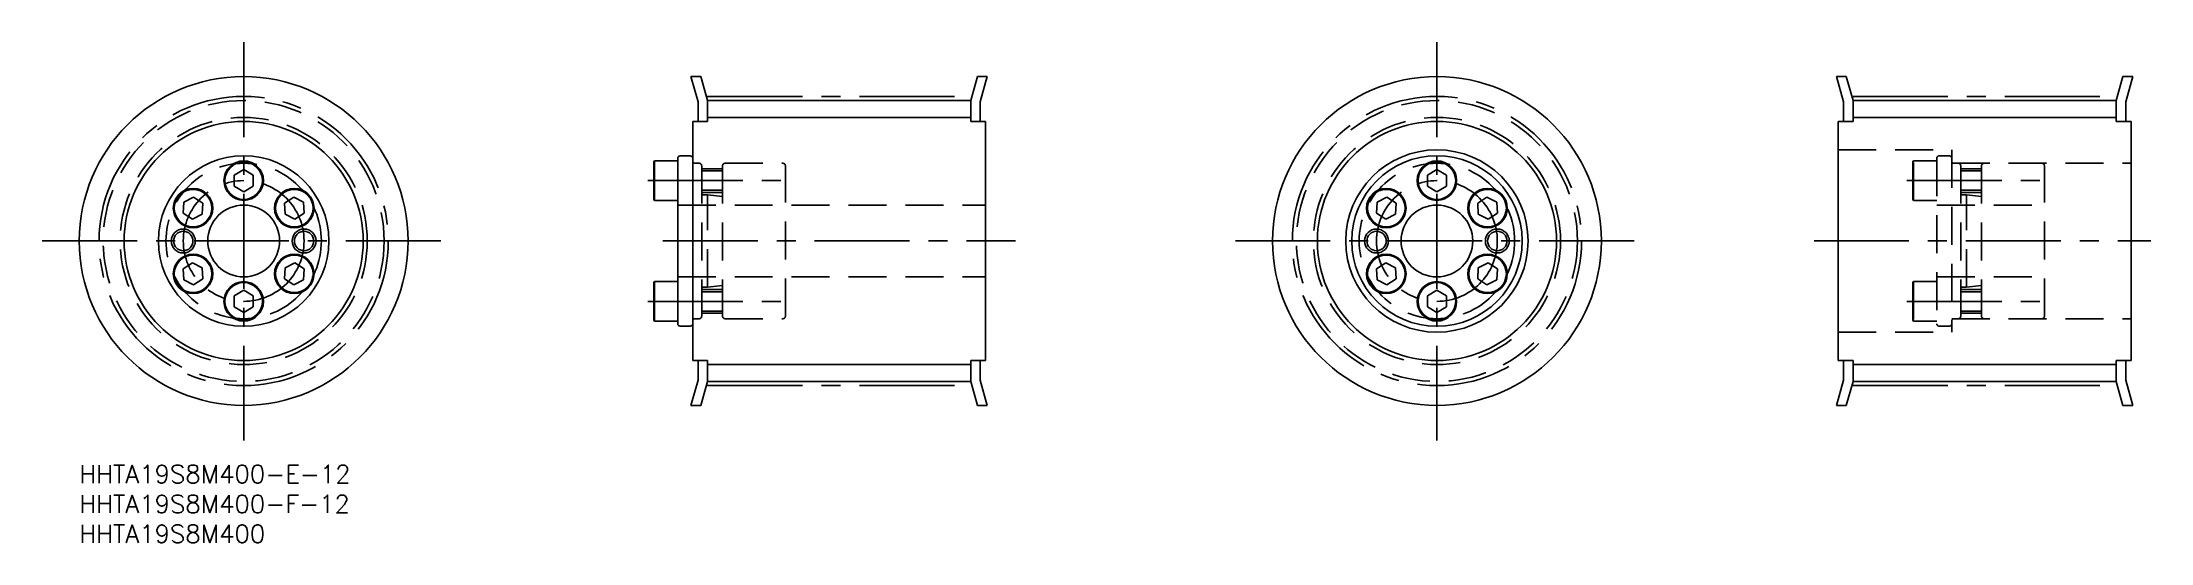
# Model space of a CAD drawing. Extents: x -6 to 347, y -13 to 71.
import ezdxf

# ---------------------------------------------------------------- set-up
doc = ezdxf.new("R2010")
doc.units = 0
doc.header["$LTSCALE"] = 0.5
doc.linetypes.add('CENTER', pattern=[50.8, 31.75, -6.35, 6.35, -6.35])
doc.linetypes.add('DASHED', pattern=[19.05, 12.7, -6.35])
for name, color, linetype in [('MSM_CENTER', 1, 'CENTER'), ('MSM_CONTINUOUS', 7, 'CONTINUOUS'), ('MSM_DASHED', 4, 'DASHED'), ('MSM_NARROW', 5, 'CONTINUOUS'), ('MSM_PART_NUMBER', 7, 'CONTINUOUS')]:
    doc.layers.add(name, color=color, linetype=linetype)
doc.styles.get("Standard").update_dxf_attribs({"font": 'txt.shx', "height": 3, "bigfont": 'bigfont.shx'})

# ---------------------------------------------------------------- blocks, each defined once
blk = doc.blocks.new('*U2')
at = {"layer": 'MSM_PART_NUMBER'}
blk.add_text('HHTA19S8M400-E-12', height=3, dxfattribs=at).set_placement((0, -3))
blk = doc.blocks.new('*U3')
at = {"layer": 'MSM_PART_NUMBER'}
blk.add_text('HHTA19S8M400-F-12', height=3, dxfattribs=at).set_placement((0, -8))
blk = doc.blocks.new('*U4')
at = {"layer": 'MSM_PART_NUMBER'}
blk.add_text('HHTA19S8M400', height=3, dxfattribs=at).set_placement((0, -13))

msp = doc.modelspace()

# ---------------------------------------------------------------- linework, layer by layer
at = {"layer": 'MSM_CENTER'}
for p, q in [((27.5, 70.77), (27.5, 4.11)), ((227.1, 70.77), (227.1, 4.11)), ((105.11, 61.69), (149.11, 61.69)), ((296.71, 61.69), (340.71, 61.69)), ((95.11, 47.6), (119.11, 47.6)), ((305.71, 47.6), (329.71, 47.6)), ((-6.21, 37.5), (60.65, 37.5)), ((97.61, 37.5), (156.61, 37.5)), ((193.39, 37.5), (260.25, 37.5)), ((290.18, 37.5), (346.52, 37.5)), ((95.11, 27.4), (119.11, 27.4)), ((305.71, 27.4), (329.71, 27.4)), ((105.11, 13.31), (149.11, 13.31)), ((296.71, 13.31), (340.71, 13.31))]:
    msp.add_line(p, q, dxfattribs=at)
for centre, radius in [((27.5, 37.5), 24.19), ((227.1, 37.5), 24.19), ((27.5, 37.5), 10.1), ((227.1, 37.5), 10.1)]:
    msp.add_circle(centre, radius, dxfattribs=at)
at = {"layer": 'MSM_CONTINUOUS'}
for p, q in [((103.51, 60.79), (102.32, 65)), ((102.32, 65), (103.98, 65)), ((105.11, 61), (103.98, 65)), ((149.11, 61), (150.24, 65)), ((151.89, 65), (150.24, 65)), ((150.71, 60.79), (151.89, 65)), ((295.11, 60.79), (293.92, 65)), ((293.92, 65), (295.58, 65)), ((296.71, 61), (295.58, 65)), ((340.71, 61), (341.84, 65)), ((343.5, 65), (341.84, 65)), ((342.31, 60.79), (343.5, 65)), ((103.51, 60.79), (103.51, 57.5)), ((105.11, 61), (149.11, 61)), ((105.11, 61), (105.11, 57.5)), ((149.11, 61), (149.11, 57.5)), ((150.71, 60.79), (150.71, 57.5)), ((295.11, 60.79), (295.11, 57.5)), ((296.71, 61), (340.71, 61)), ((296.71, 61), (296.71, 57.5)), ((340.71, 61), (340.71, 57.5)), ((342.31, 60.79), (342.31, 57.5)), ((102.61, 57.5), (102.61, 17.5)), ((102.61, 57.5), (105.11, 57.5)), ((151.61, 57.5), (149.11, 57.5)), ((151.61, 57.5), (151.61, 17.5)), ((294.21, 57.5), (294.21, 17.5)), ((294.21, 57.5), (296.71, 57.5)), ((343.21, 57.5), (340.71, 57.5)), ((343.21, 57.5), (343.21, 17.5)), ((27.5, 49.45), (25.9, 48.52)), ((29.1, 48.52), (27.5, 49.45)), ((96.11, 50.74), (96.2, 50.9)), ((96.11, 44.46), (96.11, 50.74)), ((96.2, 44.3), (96.2, 50.9)), ((96.2, 50.9), (100.11, 50.9)), ((100.11, 51.35), (100.11, 23.65)), ((100.51, 51.75), (102.21, 51.75)), ((227.1, 49.45), (225.5, 48.52)), ((228.7, 48.52), (227.1, 49.45)), ((25.9, 48.52), (25.9, 46.68)), ((25.9, 46.68), (27.5, 45.75)), ((27.5, 45.75), (29.1, 46.68)), ((28.3, 48.99), (28.3, 48.99)), ((28.7, 48.75), (28.7, 48.75)), ((29.1, 46.68), (29.1, 48.52)), ((225.5, 48.52), (225.5, 46.68)), ((225.5, 46.68), (227.1, 45.75)), ((227.1, 45.75), (228.7, 46.68)), ((227.9, 48.99), (227.9, 48.99)), ((228.3, 48.75), (228.3, 48.75)), ((228.7, 46.68), (228.7, 48.52)), ((17.48, 44.01), (17.38, 42.16)), ((19.13, 44.85), (17.48, 44.01)), ((20.68, 43.84), (19.13, 44.85)), ((20.58, 41.99), (20.68, 43.84)), ((34.32, 43.84), (35.87, 44.85)), ((34.42, 41.99), (34.32, 43.84)), ((35.87, 44.85), (37.52, 44.01)), ((37.52, 44.01), (37.62, 42.16)), ((96.11, 44.46), (96.2, 44.3)), ((96.2, 44.3), (100.11, 44.3)), ((217.08, 44.01), (216.98, 42.16)), ((218.73, 44.85), (217.08, 44.01)), ((220.28, 43.84), (218.73, 44.85)), ((220.18, 41.99), (220.28, 43.84)), ((233.93, 43.84), (235.47, 44.85)), ((234.02, 41.99), (233.93, 43.84)), ((235.47, 44.85), (237.12, 44.01)), ((237.12, 44.01), (237.22, 42.16)), ((17.38, 42.16), (18.93, 41.16)), ((18.93, 41.16), (20.58, 41.99)), ((36.07, 41.16), (34.42, 41.99)), ((37.62, 42.16), (36.07, 41.16)), ((216.98, 42.16), (218.53, 41.16)), ((218.53, 41.16), (220.18, 41.99)), ((235.67, 41.16), (234.02, 41.99)), ((237.22, 42.16), (235.67, 41.16)), ((18.93, 33.84), (17.38, 32.84)), ((17.38, 32.84), (17.48, 30.99)), ((20.58, 33.01), (18.93, 33.84)), ((20.68, 31.16), (20.58, 33.01)), ((34.32, 31.16), (34.42, 33.01)), ((34.42, 33.01), (36.07, 33.84)), ((36.07, 33.84), (37.62, 32.84)), ((37.62, 32.84), (37.52, 30.99)), ((218.53, 33.84), (216.98, 32.84)), ((216.98, 32.84), (217.08, 30.99)), ((220.18, 33.01), (218.53, 33.84)), ((220.28, 31.16), (220.18, 33.01)), ((233.93, 31.16), (234.02, 33.01)), ((234.02, 33.01), (235.67, 33.84)), ((235.67, 33.84), (237.22, 32.84)), ((237.22, 32.84), (237.12, 30.99)), ((17.48, 30.99), (19.13, 30.15)), ((19.13, 30.15), (20.68, 31.16)), ((27.5, 29.25), (25.9, 28.32)), ((25.9, 28.32), (25.9, 26.48)), ((29.1, 28.32), (27.5, 29.25)), ((29.1, 26.48), (29.1, 28.32)), ((35.87, 30.15), (34.32, 31.16)), ((37.52, 30.99), (35.87, 30.15)), ((96.11, 30.54), (96.2, 30.7)), ((96.11, 30.54), (96.11, 24.26)), ((96.2, 30.7), (96.2, 24.1)), ((96.2, 30.7), (100.11, 30.7)), ((217.08, 30.99), (218.73, 30.15)), ((218.73, 30.15), (220.28, 31.16)), ((227.1, 29.25), (225.5, 28.32)), ((225.5, 28.32), (225.5, 26.48)), ((228.7, 28.32), (227.1, 29.25)), ((228.7, 26.48), (228.7, 28.32)), ((235.47, 30.15), (233.93, 31.16)), ((237.12, 30.99), (235.47, 30.15)), ((25.9, 26.48), (27.5, 25.55)), ((27.5, 25.55), (29.1, 26.48)), ((225.5, 26.48), (227.1, 25.55)), ((227.1, 25.55), (228.7, 26.48)), ((96.11, 24.26), (96.2, 24.1)), ((96.2, 24.1), (100.11, 24.1)), ((100.51, 23.25), (102.21, 23.25)), ((103.51, 14.21), (102.32, 10)), ((102.61, 17.5), (105.11, 17.5)), ((103.51, 14.21), (103.51, 17.5)), ((105.11, 13.99), (105.11, 17.5)), ((149.11, 13.99), (149.11, 17.5)), ((151.61, 17.5), (149.11, 17.5)), ((150.71, 14.21), (150.71, 17.5)), ((150.71, 14.21), (151.89, 10)), ((295.11, 14.21), (293.92, 10)), ((294.21, 17.5), (296.71, 17.5)), ((295.11, 14.21), (295.11, 17.5)), ((296.71, 13.99), (296.71, 17.5)), ((340.71, 13.99), (340.71, 17.5)), ((343.21, 17.5), (340.71, 17.5)), ((342.31, 14.21), (342.31, 17.5)), ((342.31, 14.21), (343.5, 10)), ((105.11, 13.99), (103.98, 10)), ((105.11, 13.99), (149.11, 13.99)), ((149.11, 13.99), (150.24, 10)), ((296.71, 13.99), (295.58, 10)), ((296.71, 13.99), (340.71, 13.99)), ((340.71, 13.99), (341.84, 10)), ((102.32, 10), (103.98, 10)), ((151.89, 10), (150.24, 10)), ((293.92, 10), (295.58, 10)), ((343.5, 10), (341.84, 10))]:
    msp.add_line(p, q, dxfattribs=at)
for centre, radius in [((27.5, 37.5), 27.5), ((227.1, 37.5), 27.5), ((27.5, 37.5), 20), ((227.1, 37.5), 20), ((27.5, 37.5), 14.25), ((27.5, 47.6), 3.3), ((27.5, 47.6), 3.14), ((227.1, 37.5), 15.25), ((227.1, 37.5), 14.25), ((227.1, 47.6), 3.3), ((227.1, 47.6), 3.14), ((19.03, 43), 3.3), ((19.03, 43), 3.14), ((35.97, 43), 3.3), ((35.97, 43), 3.14), ((218.63, 43), 3.3), ((218.63, 43), 3.14), ((235.57, 43), 3.3), ((235.57, 43), 3.14), ((27.5, 37.5), 6), ((227.1, 37.5), 6), ((17.4, 37.5), 1.62), ((37.6, 37.5), 1.62), ((217, 37.5), 1.62), ((237.2, 37.5), 1.62), ((19.03, 32), 3.3), ((35.97, 32), 3.3), ((218.63, 32), 3.3), ((235.57, 32), 3.3), ((19.03, 32), 3.14), ((35.97, 32), 3.14), ((218.63, 32), 3.14), ((235.57, 32), 3.14), ((27.5, 27.4), 3.3), ((27.5, 27.4), 3.14), ((227.1, 27.4), 3.3), ((227.1, 27.4), 3.14)]:
    msp.add_circle(centre, radius, dxfattribs=at)
for centre, start, end in [((100.51, 51.35), 90, 180), ((102.21, 51.35), 0, 90), ((100.51, 23.65), 180, 270), ((102.21, 23.65), 270, 0)]:
    msp.add_arc(centre, 0.4, start, end, dxfattribs=at)
at = {"layer": 'MSM_DASHED'}
for p, q in [((102.61, 37.5), (102.61, 51.35)), ((103.02, 50.5), (103.71, 50.5)), ((104.11, 50.1), (104.11, 24.9)), ((107.61, 49.6), (104.11, 49.6)), ((107.61, 50.1), (107.61, 24.9)), ((108.01, 50.5), (117.71, 50.5)), ((118.11, 24.9), (118.11, 50.1)), ((294.21, 52.75), (313.21, 52.75)), ((306.71, 50.74), (306.8, 50.9)), ((306.71, 44.46), (306.71, 50.74)), ((306.8, 44.3), (306.8, 50.9)), ((306.8, 50.9), (310.71, 50.9)), ((310.71, 51.35), (310.71, 23.65)), ((311.11, 51.75), (312.81, 51.75)), ((313.21, 52.75), (313.21, 22.25)), ((313.21, 50.5), (343.21, 50.5)), ((314.71, 50.1), (314.71, 24.9)), ((318.21, 49.6), (314.71, 49.6)), ((318.21, 50.1), (318.21, 24.9)), ((328.71, 24.9), (328.71, 50.1)), ((107.61, 49.22), (104.11, 49.22)), ((107.61, 45.98), (104.11, 45.98)), ((318.21, 49.22), (314.71, 49.22)), ((318.21, 45.98), (314.71, 45.98)), ((100.11, 43.5), (151.61, 43.5)), ((107.61, 45.6), (104.11, 45.6)), ((104.52, 45.2), (105.11, 45.2)), ((105.11, 29.8), (105.11, 45.2)), ((105.11, 45.2), (107.61, 44.95)), ((306.71, 44.46), (306.8, 44.3)), ((306.8, 44.3), (310.71, 44.3)), ((310.71, 43.5), (328.71, 43.5)), ((318.21, 45.6), (314.71, 45.6)), ((315.12, 45.2), (315.71, 45.2)), ((315.71, 29.8), (315.71, 45.2)), ((315.71, 45.2), (318.21, 44.95)), ((100.11, 31.5), (151.61, 31.5)), ((107.61, 29.4), (104.11, 29.4)), ((107.61, 29.02), (104.11, 29.02)), ((104.52, 29.8), (105.11, 29.8)), ((105.11, 29.8), (107.61, 30.05)), ((306.71, 30.54), (306.8, 30.7)), ((306.71, 30.54), (306.71, 24.26)), ((306.8, 30.7), (306.8, 24.1)), ((306.8, 30.7), (310.71, 30.7)), ((310.71, 31.5), (328.71, 31.5)), ((318.21, 29.4), (314.71, 29.4)), ((318.21, 29.02), (314.71, 29.02)), ((315.12, 29.8), (315.71, 29.8)), ((315.71, 29.8), (318.21, 30.05)), ((107.61, 25.78), (104.11, 25.78)), ((107.61, 25.4), (104.11, 25.4)), ((318.21, 25.78), (314.71, 25.78)), ((318.21, 25.4), (314.71, 25.4)), ((103.02, 24.5), (103.71, 24.5)), ((108.01, 24.5), (117.71, 24.5)), ((294.21, 22.25), (313.21, 22.25)), ((306.71, 24.26), (306.8, 24.1)), ((306.8, 24.1), (310.71, 24.1)), ((311.11, 23.25), (312.81, 23.25)), ((313.21, 24.5), (343.21, 24.5))]:
    msp.add_line(p, q, dxfattribs=at)
for centre, radius in [((27.5, 37.5), 23.5), ((227.1, 37.5), 23.5), ((27.5, 37.5), 20.67), ((227.1, 37.5), 20.67), ((27.5, 37.5), 13), ((227.1, 37.5), 13)]:
    msp.add_circle(centre, radius, dxfattribs=at)
for centre, radius, start, end in [((103.02, 50.91), 0.41, 180, 270), ((103.71, 50.1), 0.4, 0, 90), ((108.01, 50.1), 0.4, 90, 180), ((117.71, 50.1), 0.4, 0, 90), ((311.11, 51.35), 0.4, 90, 180), ((312.81, 51.35), 0.4, 0, 90), ((313.62, 50.91), 0.41, 180, 270), ((314.31, 50.1), 0.4, 0, 90), ((318.61, 50.1), 0.4, 90, 180), ((328.31, 50.1), 0.4, 0, 90), ((104.52, 45.61), 0.41, 180, 270), ((315.12, 45.61), 0.41, 180, 270), ((104.52, 29.39), 0.41, 90, 180), ((315.12, 29.39), 0.41, 90, 180), ((103.71, 24.9), 0.4, 270, 0), ((108.01, 24.9), 0.4, 180, 270), ((117.71, 24.9), 0.4, 270, 0), ((314.31, 24.9), 0.4, 270, 0), ((318.61, 24.9), 0.4, 180, 270), ((328.31, 24.9), 0.4, 270, 0), ((103.02, 24.09), 0.41, 90, 180), ((311.11, 23.65), 0.4, 180, 270), ((312.81, 23.65), 0.4, 270, 0), ((313.62, 24.09), 0.41, 90, 180)]:
    msp.add_arc(centre, radius, start, end, dxfattribs=at)
at = {"layer": 'MSM_NARROW'}
for p, q in [((105.11, 58.17), (149.11, 58.17)), ((296.71, 58.17), (340.71, 58.17)), ((105.11, 16.82), (149.11, 16.82)), ((296.71, 16.82), (340.71, 16.82))]:
    msp.add_line(p, q, dxfattribs=at)
for centre in [(17.4, 37.5), (37.6, 37.5), (217, 37.5), (237.2, 37.5)]:
    msp.add_circle(centre, 2, dxfattribs=at)

# ---------------------------------------------------------------- block references
at = {"layer": 'MSM_CONTINUOUS'}
for name in ['*U2', '*U3', '*U4']:
    msp.add_blockref(name, (0, 0), dxfattribs=at)

doc.saveas('drawing.dxf')
